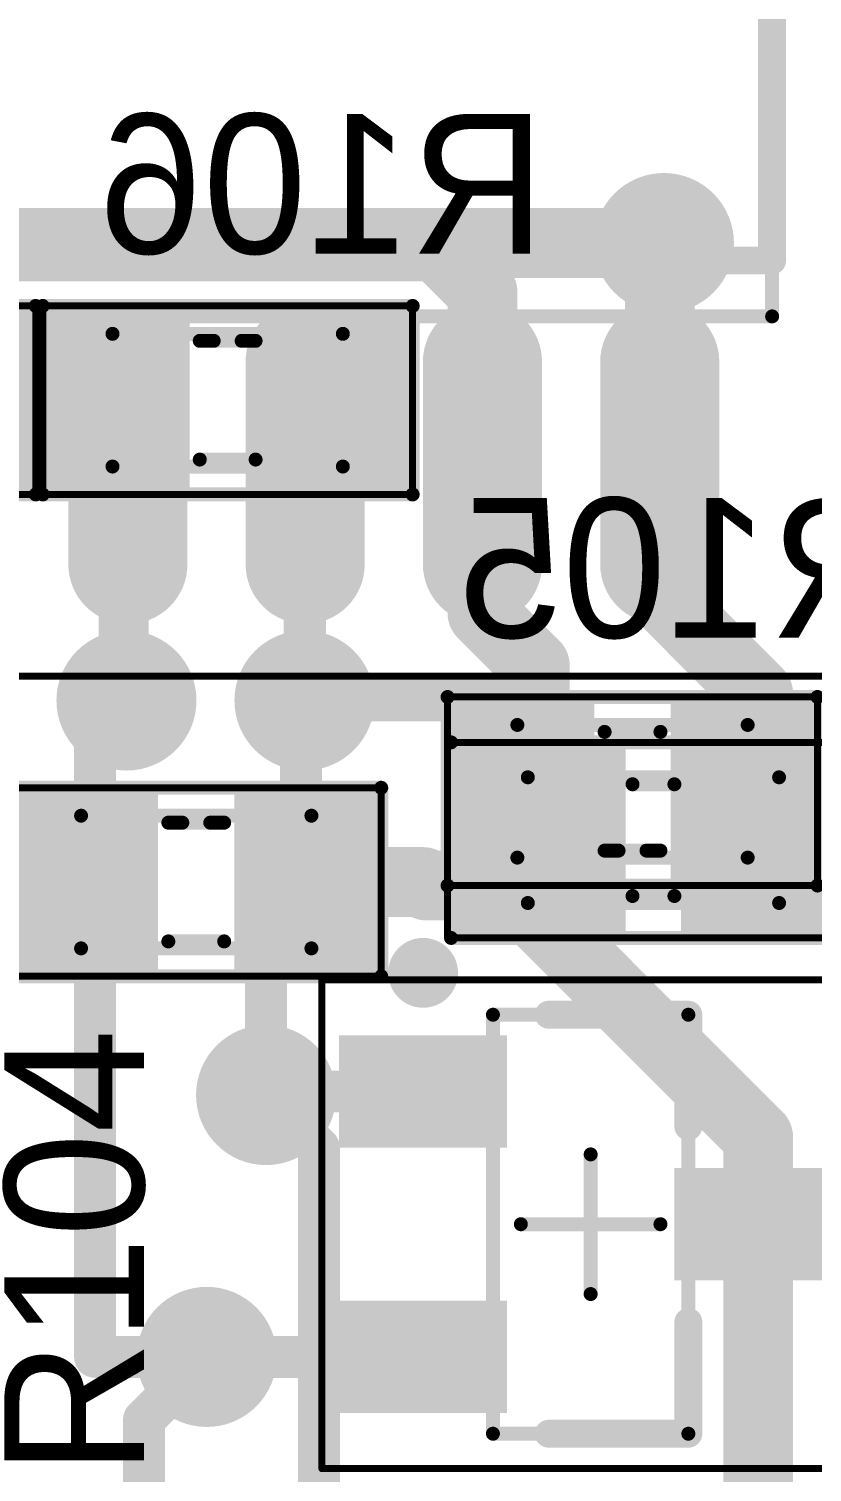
# Model space of a CAD drawing. Header units: millimetres. Extents: x 29 to 180, y 30 to 200.
# Drawn here: x 140.28 to 145.89, y 50.93 to 61.26 of the extents above; entities that cross this region are included whole.
import ezdxf

# ---------------------------------------------------------------- set-up
doc = ezdxf.new("R2010")
doc.units = ezdxf.units.MM
for name, color, linetype in [('BottomLayer', 5, 'Continuous'), ('BottomOverlay', 54, 'Continuous'), ('BottomPaste', 16, 'Continuous'), ('BottomSolder', 6, 'Continuous'), ('Mechanical13', 56, 'Continuous'), ('Mechanical15', 56, 'Continuous'), ('MultiLayer', 9, 'Continuous'), ('TopLayer', 1, 'Continuous'), ('TopOverlay', 2, 'Continuous'), ('TopPaste', 8, 'Continuous'), ('TopSolder', 216, 'Continuous'), ('ViaHoleLayer', 16, 'Continuous')]:
    doc.layers.add(name, color=color, linetype=linetype)

# ---------------------------------------------------------------- blocks, each defined once
blk = doc.blocks.new('SOIC127P1030X265_16M_145')
at = {"layer": 'Mechanical13', "const_width": 0.0999998}
for points in [[(3.80000002, 5.249999659999999), (-3.80000002, 5.249999659999999)], [(3.80000002, -5.249999659999999), (3.80000002, 5.249999659999999)]]:
    blk.add_lwpolyline(points, dxfattribs=at)
at = {"layer": 'Mechanical13', "const_width": 0.0499999}
blk.add_lwpolyline([(3.77500134, 5.249999659999999, 1), (3.8249987, 5.249999659999999, 1)], format="xyb", close=True, dxfattribs=at)
blk.add_lwpolyline([(3.77500134, 5.249999659999999, 1), (3.8249987, 5.249999659999999, 1)], format="xyb", close=True, dxfattribs=at)
at = {"layer": 'Mechanical15', "const_width": 0.0499999}
blk.add_lwpolyline([(6.37499868, -5.7500012), (6.37499868, 5.7500012)], dxfattribs=at)
at = {"layer": 'TopLayer', "const_width": 0.6500012399999999}
for points in [[(4.12500064, 4.444999999999999), (5.575000279999999, 4.444999999999999)], [(4.12500064, 3.175), (5.575000279999999, 3.175)], [(4.12500064, 1.905), (5.575000279999999, 1.905)], [(4.12500064, 0.635), (5.575000279999999, 0.635)]]:
    blk.add_lwpolyline(points, dxfattribs=at)
at = {"layer": 'TopLayer', "const_width": 0.32500062}
for points in [[(3.9625016, 4.444999999999999, 1), (4.28749968, 4.444999999999999, 1)], [(5.41250124, 4.444999999999999, 1), (5.73749932, 4.444999999999999, 1)], [(3.9625016, 3.175, 1), (4.28749968, 3.175, 1)], [(5.41250124, 3.175, 1), (5.73749932, 3.175, 1)], [(3.9625016, 1.905, 1), (4.28749968, 1.905, 1)], [(5.41250124, 1.905, 1), (5.73749932, 1.905, 1)], [(3.9625016, 0.635, 1), (4.28749968, 0.635, 1)], [(5.41250124, 0.635, 1), (5.73749932, 0.635, 1)]]:
    blk.add_lwpolyline(points, format="xyb", close=True, dxfattribs=at)
at = {"layer": 'TopOverlay', "const_width": 0.1999996}
for points in [[(3.39999828, 5.249999659999999), (-3.40000082, 5.249999659999999)], [(3.39999828, -5.249999659999999), (3.39999828, 5.249999659999999)]]:
    blk.add_lwpolyline(points, dxfattribs=at)
at = {"layer": 'TopOverlay', "const_width": 0.0999998}
blk.add_lwpolyline([(3.34999838, 5.249999659999999, 1), (3.44999818, 5.249999659999999, 1)], format="xyb", close=True, dxfattribs=at)
blk.add_lwpolyline([(3.34999838, 5.249999659999999, 1), (3.44999818, 5.249999659999999, 1)], format="xyb", close=True, dxfattribs=at)
at = {"layer": 'TopPaste', "const_width": 0.6500012399999999}
for points in [[(4.12500064, 4.444999999999999), (5.575000279999999, 4.444999999999999)], [(4.12500064, 3.175), (5.575000279999999, 3.175)], [(4.12500064, 1.905), (5.575000279999999, 1.905)], [(4.12500064, 0.635), (5.575000279999999, 0.635)]]:
    blk.add_lwpolyline(points, dxfattribs=at)
at = {"layer": 'TopPaste', "const_width": 0.32500062}
for points in [[(3.9625016, 4.444999999999999, 1), (4.28749968, 4.444999999999999, 1)], [(5.41250124, 4.444999999999999, 1), (5.73749932, 4.444999999999999, 1)], [(3.9625016, 3.175, 1), (4.28749968, 3.175, 1)], [(5.41250124, 3.175, 1), (5.73749932, 3.175, 1)], [(3.9625016, 1.905, 1), (4.28749968, 1.905, 1)], [(5.41250124, 1.905, 1), (5.73749932, 1.905, 1)], [(3.9625016, 0.635, 1), (4.28749968, 0.635, 1)], [(5.41250124, 0.635, 1), (5.73749932, 0.635, 1)]]:
    blk.add_lwpolyline(points, format="xyb", close=True, dxfattribs=at)
at = {"layer": 'TopSolder', "const_width": 0.85320124}
for points in [[(4.12500064, 4.444999999999999), (5.575000279999999, 4.444999999999999)], [(4.12500064, 3.175), (5.575000279999999, 3.175)], [(4.12500064, 1.905), (5.575000279999999, 1.905)], [(4.12500064, 0.635), (5.575000279999999, 0.635)]]:
    blk.add_lwpolyline(points, dxfattribs=at)
at = {"layer": 'TopSolder', "const_width": 0.42660062}
for points in [[(3.9117016, 4.444999999999999, 1), (4.33829968, 4.444999999999999, 1)], [(5.361701239999999, 4.444999999999999, 1), (5.788299319999999, 4.444999999999999, 1)], [(3.9117016, 3.175, 1), (4.33829968, 3.175, 1)], [(5.361701239999999, 3.175, 1), (5.788299319999999, 3.175, 1)], [(3.9117016, 1.905, 1), (4.33829968, 1.905, 1)], [(5.361701239999999, 1.905, 1), (5.788299319999999, 1.905, 1)], [(3.9117016, 0.635, 1), (4.33829968, 0.635, 1)], [(5.361701239999999, 0.635, 1), (5.788299319999999, 0.635, 1)]]:
    blk.add_lwpolyline(points, format="xyb", close=True, dxfattribs=at)
blk = doc.blocks.new('SOT23_3_151')
at = {"layer": 'Mechanical13', "const_width": 0.0999998}
for points in [[(-0.7000011399999999, 1.49999954), (0.6999985999999999, 1.49999954)], [(-0.7000011399999999, -1.49999954), (-0.7000011399999999, 1.49999954)], [(0.6999985999999999, -1.49999954), (0.6999985999999999, 1.49999954)], [(-0.7000011399999999, -1.49999954), (0.6999985999999999, -1.49999954)]]:
    blk.add_lwpolyline(points, dxfattribs=at)
at = {"layer": 'Mechanical13', "const_width": 0.0499999}
for points in [[(-0.72499982, 1.49999954, 1), (-0.67500246, 1.49999954, 1)], [(-0.72499982, 1.49999954, 1), (-0.67500246, 1.49999954, 1)], [(0.67499992, 1.49999954, 1), (0.72499728, 1.49999954, 1)], [(0.67499992, 1.49999954, 1), (0.72499728, 1.49999954, 1)], [(-0.72499982, -1.49999954, 1), (-0.67500246, -1.49999954, 1)], [(-0.72499982, -1.49999954, 1), (-0.67500246, -1.49999954, 1)], [(0.67499992, -1.49999954, 1), (0.72499728, -1.49999954, 1)], [(0.67499992, -1.49999954, 1), (0.72499728, -1.49999954, 1)]]:
    blk.add_lwpolyline(points, format="xyb", close=True, dxfattribs=at)
at = {"layer": 'Mechanical15'}
for points, const_width in [([(-1.92499996, 1.75000158), (1.92499996, 1.75000158)], 0.0499999), ([(-1.92499996, -1.74999904), (-1.92499996, 1.75000158)], 0.0499999), ([(1.92499996, -1.74999904), (1.92499996, 1.75000158)], 0.0499999), ([(0, -0.499999), (0, 0.50000154)], 0.0999998), ([(-0.499999, 0), (0.499999, 0)], 0.0999998), ([(-1.92499996, -1.74999904), (1.92499996, -1.74999904)], 0.0499999)]:
    blk.add_lwpolyline(points, dxfattribs=dict(at, const_width=const_width))
for points, const_width in [([(-1.9374993, 1.75000158, 1), (-1.91250062, 1.75000158, 1)], 0.02499868), ([(-1.9374993, 1.75000158, 1), (-1.91250062, 1.75000158, 1)], 0.02499868), ([(1.91250062, 1.75000158, 1), (1.9374993, 1.75000158, 1)], 0.02499868), ([(1.91250062, 1.75000158, 1), (1.9374993, 1.75000158, 1)], 0.02499868), ([(-0.02499868, 0.50000154, 1), (0.02499868, 0.50000154, 1)], 0.0499999), ([(-0.52499768, 0, 1), (-0.47500032, 0, 1)], 0.0499999), ([(0.47500032, 0, 1), (0.52499768, 0, 1)], 0.0499999), ([(-0.02499868, -0.499999, 1), (0.02499868, -0.499999, 1)], 0.0499999), ([(-1.9374993, -1.74999904, 1), (-1.91250062, -1.74999904, 1)], 0.02499868), ([(-1.9374993, -1.74999904, 1), (-1.91250062, -1.74999904, 1)], 0.02499868), ([(1.91250062, -1.74999904, 1), (1.9374993, -1.74999904, 1)], 0.02499868), ([(1.91250062, -1.74999904, 1), (1.9374993, -1.74999904, 1)], 0.02499868)]:
    blk.add_lwpolyline(points, format="xyb", close=True, dxfattribs=dict(at, const_width=const_width))
at = {"layer": 'TopLayer'}
for points in [[(-0.7000011399999999, 0.6500012399999999), (-0.7000011399999999, 1.25000004), (-1.69999914, 0.6500012399999999), (-1.69999914, 1.25000004)], [(1.69999914, -0.2999994), (1.69999914, 0.2999994), (0.7000011399999999, -0.2999994), (0.7000011399999999, 0.2999994)], [(-0.7000011399999999, -1.2499975), (-0.7000011399999999, -0.6499986999999999), (-1.69999914, -1.2499975), (-1.69999914, -0.6499986999999999)]]:
    blk.add_solid(points, dxfattribs=at)
at = {"layer": 'TopOverlay'}
for points, const_width in [([(-1.07499912, 1.80000148, 1), (-1.32500116, 1.80000148, 1)], 0.2499995), ([(-1.3875004, 1.80000148, 1), (-1.26250192, 1.80000148, 1)], 0.12499848), ([(-1.13749836, 1.80000148, 1), (-1.01249988, 1.80000148, 1)], 0.12499848), ([(-0.3499993, 1.49999954, 1), (-0.2499995, 1.49999954, 1)], 0.0999998), ([(0.6499986999999999, 1.49999954, 1), (0.7499985, 1.49999954, 1)], 0.0999998), ([(0.6499986999999999, 1.49999954, 1), (0.7499985, 1.49999954, 1)], 0.0999998), ([(0.6499986999999999, 0.7000011399999999, 1), (0.7499985, 0.7000011399999999, 1)], 0.0999998), ([(0.6499986999999999, -0.6999985999999999, 1), (0.7499985, -0.6999985999999999, 1)], 0.0999998), ([(-0.3499993, -1.49999954, 1), (-0.2499995, -1.49999954, 1)], 0.0999998), ([(0.6499986999999999, -1.49999954, 1), (0.7499985, -1.49999954, 1)], 0.0999998), ([(0.6499986999999999, -1.49999954, 1), (0.7499985, -1.49999954, 1)], 0.0999998)]:
    blk.add_lwpolyline(points, format="xyb", close=True, dxfattribs=dict(at, const_width=const_width))
at = {"layer": 'TopOverlay', "const_width": 0.1999996}
for points in [[(-0.2999994, 1.49999954), (0.6999985999999999, 1.49999954)], [(0.6999985999999999, 0.7000011399999999), (0.6999985999999999, 1.49999954)], [(0.6999985999999999, -1.49999954), (0.6999985999999999, -0.6999985999999999)], [(-0.2999994, -1.49999954), (0.6999985999999999, -1.49999954)]]:
    blk.add_lwpolyline(points, dxfattribs=at)
at = {"layer": 'TopPaste'}
for points in [[(-0.7000011399999999, 0.6500012399999999), (-0.7000011399999999, 1.25000004), (-1.69999914, 0.6500012399999999), (-1.69999914, 1.25000004)], [(1.69999914, -0.2999994), (1.69999914, 0.2999994), (0.7000011399999999, -0.2999994), (0.7000011399999999, 0.2999994)], [(-0.7000011399999999, -1.2499975), (-0.7000011399999999, -0.6499986999999999), (-1.69999914, -1.2499975), (-1.69999914, -0.6499986999999999)]]:
    blk.add_solid(points, dxfattribs=at)
at = {"layer": 'TopSolder'}
for points in [[(-0.59840114, 0.54840124), (-0.59840114, 1.35160004), (-1.80159914, 0.54840124), (-1.80159914, 1.35160004)], [(1.80159914, -0.4015994), (1.80159914, 0.4015994), (0.59840114, -0.4015994), (0.59840114, 0.4015994)], [(-0.59840114, -1.3515975), (-0.59840114, -0.5483987), (-1.80159914, -1.3515975), (-1.80159914, -0.5483987)]]:
    blk.add_solid(points, dxfattribs=at)
blk = doc.blocks.new('SMD_R_0603_B_158')
at = {"layer": 'BottomLayer'}
for points in [[(-1.17499892, 0.52500022), (-1.17499892, -0.52500022), (-0.37500052, 0.52500022), (-0.37500052, -0.52500022)], [(0.37500052, 0.52500022), (0.37500052, -0.52500022), (1.17499892, 0.52500022), (1.17499892, -0.52500022)]]:
    blk.add_solid(points, dxfattribs=at)
at = {"layer": 'BottomOverlay', "const_width": 0.0999998}
for points in [[(-1.32500116, 0.67499992), (1.32500116, 0.67499992)], [(-1.32500116, -0.67499992), (-1.32500116, 0.67499992)], [(1.32500116, -0.67499992), (1.32500116, 0.67499992)], [(-0.1999996, 0.42500042), (0.1999996, 0.42500042)], [(-0.1999996, -0.42500042), (-0.0999998, -0.42500042)], [(-0.0999998, -0.42500042), (0.0999998, -0.42500042)], [(0.0999998, -0.42500042), (0.1999996, -0.42500042)], [(-1.32500116, -0.67499992), (1.32500116, -0.67499992)]]:
    blk.add_lwpolyline(points, dxfattribs=at)
at = {"layer": 'BottomOverlay', "const_width": 0.0499999}
for points in [[(-1.34999984, 0.67499992, 1), (-1.30000248, 0.67499992, 1)], [(-1.34999984, 0.67499992, 1), (-1.30000248, 0.67499992, 1)], [(1.30000248, 0.67499992, 1), (1.34999984, 0.67499992, 1)], [(1.30000248, 0.67499992, 1), (1.34999984, 0.67499992, 1)], [(-0.22499828, 0.42500042, 1), (-0.17500092, 0.42500042, 1)], [(0.17500092, 0.42500042, 1), (0.22499828, 0.42500042, 1)], [(-0.22499828, -0.42500042, 1), (-0.17500092, -0.42500042, 1)], [(-0.12499848, -0.42500042, 1), (-0.07500111999999999, -0.42500042, 1)], [(-0.12499848, -0.42500042, 1), (-0.07500111999999999, -0.42500042, 1)], [(0.07500111999999999, -0.42500042, 1), (0.12499848, -0.42500042, 1)], [(0.07500111999999999, -0.42500042, 1), (0.12499848, -0.42500042, 1)], [(0.17500092, -0.42500042, 1), (0.22499828, -0.42500042, 1)], [(-1.34999984, -0.67499992, 1), (-1.30000248, -0.67499992, 1)], [(-1.34999984, -0.67499992, 1), (-1.30000248, -0.67499992, 1)], [(1.30000248, -0.67499992, 1), (1.34999984, -0.67499992, 1)], [(1.30000248, -0.67499992, 1), (1.34999984, -0.67499992, 1)]]:
    blk.add_lwpolyline(points, format="xyb", close=True, dxfattribs=at)
at = {"layer": 'BottomPaste'}
for points in [[(-1.17499892, 0.52500022), (-1.17499892, -0.52500022), (-0.37500052, 0.52500022), (-0.37500052, -0.52500022)], [(0.37500052, 0.52500022), (0.37500052, -0.52500022), (1.17499892, 0.52500022), (1.17499892, -0.52500022)]]:
    blk.add_solid(points, dxfattribs=at)
at = {"layer": 'BottomSolder'}
for points in [[(-1.27659892, 0.6266002199999999), (-1.27659892, -0.6266002199999999), (-0.27340052, 0.6266002199999999), (-0.27340052, -0.6266002199999999)], [(0.27340052, 0.6266002199999999), (0.27340052, -0.6266002199999999), (1.27659892, 0.6266002199999999), (1.27659892, -0.6266002199999999)]]:
    blk.add_solid(points, dxfattribs=at)
at = {"layer": 'Mechanical13', "const_width": 0.0999998}
for points in [[(-0.8249996199999999, -0.47500032), (-0.8249996199999999, 0.47500032)], [(-0.8249996199999999, 0.47500032), (0.8249996199999999, 0.47500032)], [(0.8249996199999999, -0.47500032), (0.8249996199999999, 0.47500032)], [(-0.8249996199999999, -0.47500032), (0.8249996199999999, -0.47500032)]]:
    blk.add_lwpolyline(points, dxfattribs=at)
at = {"layer": 'Mechanical13', "const_width": 0.0499999}
for points in [[(-0.8499983, 0.47500032, 1), (-0.80000094, 0.47500032, 1)], [(-0.8499983, 0.47500032, 1), (-0.80000094, 0.47500032, 1)], [(0.80000094, 0.47500032, 1), (0.8499983, 0.47500032, 1)], [(0.80000094, 0.47500032, 1), (0.8499983, 0.47500032, 1)], [(-0.8499983, -0.47500032, 1), (-0.80000094, -0.47500032, 1)], [(-0.8499983, -0.47500032, 1), (-0.80000094, -0.47500032, 1)], [(0.80000094, -0.47500032, 1), (0.8499983, -0.47500032, 1)], [(0.80000094, -0.47500032, 1), (0.8499983, -0.47500032, 1)]]:
    blk.add_lwpolyline(points, format="xyb", close=True, dxfattribs=at)
at = {"layer": 'Mechanical15', "const_width": 0.0499999}
for points in [[(-1.32500116, -0.67499992), (-1.32500116, 0.67499992)], [(-1.32500116, 0.67499992), (1.32500116, 0.67499992)], [(1.32500116, -0.67499992), (1.32500116, 0.67499992)], [(-1.32500116, -0.67499992), (1.32500116, -0.67499992)]]:
    blk.add_lwpolyline(points, dxfattribs=at)
at = {"layer": 'Mechanical15', "const_width": 0.02499868}
for points in [[(-1.3375005, 0.67499992, 1), (-1.31250182, 0.67499992, 1)], [(-1.3375005, 0.67499992, 1), (-1.31250182, 0.67499992, 1)], [(1.31250182, 0.67499992, 1), (1.3375005, 0.67499992, 1)], [(1.31250182, 0.67499992, 1), (1.3375005, 0.67499992, 1)], [(-1.3375005, -0.67499992, 1), (-1.31250182, -0.67499992, 1)], [(-1.3375005, -0.67499992, 1), (-1.31250182, -0.67499992, 1)], [(1.31250182, -0.67499992, 1), (1.3375005, -0.67499992, 1)], [(1.31250182, -0.67499992, 1), (1.3375005, -0.67499992, 1)]]:
    blk.add_lwpolyline(points, format="xyb", close=True, dxfattribs=at)
blk = doc.blocks.new('SMD_R_0603_168')
at = {"layer": 'Mechanical13', "const_width": 0.0999998}
for points in [[(-0.8249996199999999, -0.47500032), (-0.8249996199999999, 0.47500032)], [(-0.8249996199999999, 0.47500032), (0.8249996199999999, 0.47500032)], [(0.8249996199999999, -0.47500032), (0.8249996199999999, 0.47500032)], [(-0.8249996199999999, -0.47500032), (0.8249996199999999, -0.47500032)]]:
    blk.add_lwpolyline(points, dxfattribs=at)
at = {"layer": 'Mechanical13', "const_width": 0.0499999}
for points in [[(-0.8499983, 0.47500032, 1), (-0.80000094, 0.47500032, 1)], [(-0.8499983, 0.47500032, 1), (-0.80000094, 0.47500032, 1)], [(0.80000094, 0.47500032, 1), (0.8499983, 0.47500032, 1)], [(0.80000094, 0.47500032, 1), (0.8499983, 0.47500032, 1)], [(-0.8499983, -0.47500032, 1), (-0.80000094, -0.47500032, 1)], [(-0.8499983, -0.47500032, 1), (-0.80000094, -0.47500032, 1)], [(0.80000094, -0.47500032, 1), (0.8499983, -0.47500032, 1)], [(0.80000094, -0.47500032, 1), (0.8499983, -0.47500032, 1)]]:
    blk.add_lwpolyline(points, format="xyb", close=True, dxfattribs=at)
at = {"layer": 'Mechanical15', "const_width": 0.0499999}
for points in [[(-1.32500116, -0.67499992), (-1.32500116, 0.67499992)], [(-1.32500116, 0.67499992), (1.32500116, 0.67499992)], [(1.32500116, -0.67499992), (1.32500116, 0.67499992)], [(-1.32500116, -0.67499992), (1.32500116, -0.67499992)]]:
    blk.add_lwpolyline(points, dxfattribs=at)
at = {"layer": 'Mechanical15', "const_width": 0.02499868}
for points in [[(-1.3375005, 0.67499992, 1), (-1.31250182, 0.67499992, 1)], [(-1.3375005, 0.67499992, 1), (-1.31250182, 0.67499992, 1)], [(1.31250182, 0.67499992, 1), (1.3375005, 0.67499992, 1)], [(1.31250182, 0.67499992, 1), (1.3375005, 0.67499992, 1)], [(-1.3375005, -0.67499992, 1), (-1.31250182, -0.67499992, 1)], [(-1.3375005, -0.67499992, 1), (-1.31250182, -0.67499992, 1)], [(1.31250182, -0.67499992, 1), (1.3375005, -0.67499992, 1)], [(1.31250182, -0.67499992, 1), (1.3375005, -0.67499992, 1)]]:
    blk.add_lwpolyline(points, format="xyb", close=True, dxfattribs=at)
at = {"layer": 'TopLayer'}
for points in [[(-0.37500052, -0.52500022), (-0.37500052, 0.52500022), (-1.17499892, -0.52500022), (-1.17499892, 0.52500022)], [(1.17499892, -0.52500022), (1.17499892, 0.52500022), (0.37500052, -0.52500022), (0.37500052, 0.52500022)]]:
    blk.add_solid(points, dxfattribs=at)
at = {"layer": 'TopOverlay', "const_width": 0.0999998}
for points in [[(-1.32500116, 0.67499992), (1.32500116, 0.67499992)], [(-1.32500116, -0.67499992), (-1.32500116, 0.67499992)], [(1.32500116, -0.67499992), (1.32500116, 0.67499992)], [(-0.1999996, 0.42500042), (-0.0999998, 0.42500042)], [(-0.0999998, 0.42500042), (0.0999998, 0.42500042)], [(0.0999998, 0.42500042), (0.1999996, 0.42500042)], [(-0.1999996, -0.42500042), (0.1999996, -0.42500042)], [(-1.32500116, -0.67499992), (1.32500116, -0.67499992)]]:
    blk.add_lwpolyline(points, dxfattribs=at)
at = {"layer": 'TopOverlay', "const_width": 0.0499999}
for points in [[(-1.34999984, 0.67499992, 1), (-1.30000248, 0.67499992, 1)], [(-1.34999984, 0.67499992, 1), (-1.30000248, 0.67499992, 1)], [(1.30000248, 0.67499992, 1), (1.34999984, 0.67499992, 1)], [(1.30000248, 0.67499992, 1), (1.34999984, 0.67499992, 1)], [(-0.22499828, 0.42500042, 1), (-0.17500092, 0.42500042, 1)], [(-0.12499848, 0.42500042, 1), (-0.07500111999999999, 0.42500042, 1)], [(-0.12499848, 0.42500042, 1), (-0.07500111999999999, 0.42500042, 1)], [(0.07500111999999999, 0.42500042, 1), (0.12499848, 0.42500042, 1)], [(0.07500111999999999, 0.42500042, 1), (0.12499848, 0.42500042, 1)], [(0.17500092, 0.42500042, 1), (0.22499828, 0.42500042, 1)], [(-0.22499828, -0.42500042, 1), (-0.17500092, -0.42500042, 1)], [(0.17500092, -0.42500042, 1), (0.22499828, -0.42500042, 1)], [(-1.34999984, -0.67499992, 1), (-1.30000248, -0.67499992, 1)], [(-1.34999984, -0.67499992, 1), (-1.30000248, -0.67499992, 1)], [(1.30000248, -0.67499992, 1), (1.34999984, -0.67499992, 1)], [(1.30000248, -0.67499992, 1), (1.34999984, -0.67499992, 1)]]:
    blk.add_lwpolyline(points, format="xyb", close=True, dxfattribs=at)
at = {"layer": 'TopPaste'}
for points in [[(-0.37500052, -0.52500022), (-0.37500052, 0.52500022), (-1.17499892, -0.52500022), (-1.17499892, 0.52500022)], [(1.17499892, -0.52500022), (1.17499892, 0.52500022), (0.37500052, -0.52500022), (0.37500052, 0.52500022)]]:
    blk.add_solid(points, dxfattribs=at)
at = {"layer": 'TopSolder'}
for points in [[(-0.27340052, -0.6266002199999999), (-0.27340052, 0.6266002199999999), (-1.27659892, -0.6266002199999999), (-1.27659892, 0.6266002199999999)], [(1.27659892, -0.6266002199999999), (1.27659892, 0.6266002199999999), (0.27340052, -0.6266002199999999), (0.27340052, 0.6266002199999999)]]:
    blk.add_solid(points, dxfattribs=at)
blk = doc.blocks.new('SMD_C_0603_306')
at = {"layer": 'Mechanical13', "const_width": 0.0999998}
for points in [[(-0.90000074, -0.45000164), (-0.90000074, 0.4499991)], [(-0.90000074, 0.4499991), (0.8999982, 0.4499991)], [(0.8999982, -0.45000164), (0.8999982, 0.4499991)], [(-0.90000074, -0.45000164), (0.8999982, -0.45000164)]]:
    blk.add_lwpolyline(points, dxfattribs=at)
at = {"layer": 'Mechanical13', "const_width": 0.0499999}
for points in [[(-0.9249994199999999, 0.4499991, 1), (-0.8750020599999999, 0.4499991, 1)], [(-0.9249994199999999, 0.4499991, 1), (-0.8750020599999999, 0.4499991, 1)], [(0.8749995199999999, 0.4499991, 1), (0.9249968799999999, 0.4499991, 1)], [(0.8749995199999999, 0.4499991, 1), (0.9249968799999999, 0.4499991, 1)], [(-0.9249994199999999, -0.45000164, 1), (-0.8750020599999999, -0.45000164, 1)], [(-0.9249994199999999, -0.45000164, 1), (-0.8750020599999999, -0.45000164, 1)], [(0.8749995199999999, -0.45000164, 1), (0.9249968799999999, -0.45000164, 1)], [(0.8749995199999999, -0.45000164, 1), (0.9249968799999999, -0.45000164, 1)]]:
    blk.add_lwpolyline(points, format="xyb", close=True, dxfattribs=at)
at = {"layer": 'Mechanical15', "const_width": 0.0499999}
for points in [[(-1.47500086, -0.7000011399999999), (-1.47500086, 0.7000011399999999)], [(-1.47500086, 0.7000011399999999), (1.44999964, 0.7000011399999999)], [(1.44999964, -0.7000011399999999), (1.44999964, 0.7000011399999999)], [(-1.47500086, -0.7000011399999999), (1.44999964, -0.7000011399999999)]]:
    blk.add_lwpolyline(points, dxfattribs=at)
at = {"layer": 'Mechanical15', "const_width": 0.02499868}
for points in [[(-1.4875002, 0.7000011399999999, 1), (-1.46250152, 0.7000011399999999, 1)], [(-1.4875002, 0.7000011399999999, 1), (-1.46250152, 0.7000011399999999, 1)], [(1.4375003, 0.7000011399999999, 1), (1.46249898, 0.7000011399999999, 1)], [(1.4375003, 0.7000011399999999, 1), (1.46249898, 0.7000011399999999, 1)], [(-1.4875002, -0.7000011399999999, 1), (-1.46250152, -0.7000011399999999, 1)], [(-1.4875002, -0.7000011399999999, 1), (-1.46250152, -0.7000011399999999, 1)], [(1.4375003, -0.7000011399999999, 1), (1.46249898, -0.7000011399999999, 1)], [(1.4375003, -0.7000011399999999, 1), (1.46249898, -0.7000011399999999, 1)]]:
    blk.add_lwpolyline(points, format="xyb", close=True, dxfattribs=at)
at = {"layer": 'TopLayer'}
for points in [[(-0.30000194, -0.5499989), (-0.30000194, 0.5499989), (-1.29999994, -0.5499989), (-1.29999994, 0.5499989)], [(1.2999974, -0.5499989), (1.2999974, 0.5499989), (0.2999994, -0.5499989), (0.2999994, 0.5499989)]]:
    blk.add_solid(points, dxfattribs=at)
at = {"layer": 'TopOverlay', "const_width": 0.0999998}
for points in [[(-1.44999964, -0.7000011399999999), (-1.44999964, 0.7000011399999999)], [(-1.44999964, 0.7000011399999999), (1.44999964, 0.7000011399999999)], [(1.44999964, -0.7000011399999999), (1.44999964, 0.7000011399999999)], [(-0.1499997, 0.3999992), (0.1499997, 0.3999992)], [(-0.1499997, -0.40000174), (0.1499997, -0.40000174)], [(-1.44999964, -0.7000011399999999), (1.44999964, -0.7000011399999999)]]:
    blk.add_lwpolyline(points, dxfattribs=at)
at = {"layer": 'TopOverlay', "const_width": 0.0499999}
for points in [[(-1.47499832, 0.7000011399999999, 1), (-1.42500096, 0.7000011399999999, 1)], [(-1.47499832, 0.7000011399999999, 1), (-1.42500096, 0.7000011399999999, 1)], [(1.42500096, 0.7000011399999999, 1), (1.47499832, 0.7000011399999999, 1)], [(1.42500096, 0.7000011399999999, 1), (1.47499832, 0.7000011399999999, 1)], [(-0.17499838, 0.3999992, 1), (-0.12500102, 0.3999992, 1)], [(0.12500102, 0.3999992, 1), (0.17499838, 0.3999992, 1)], [(-0.17499838, -0.40000174, 1), (-0.12500102, -0.40000174, 1)], [(0.12500102, -0.40000174, 1), (0.17499838, -0.40000174, 1)], [(-1.47499832, -0.7000011399999999, 1), (-1.42500096, -0.7000011399999999, 1)], [(-1.47499832, -0.7000011399999999, 1), (-1.42500096, -0.7000011399999999, 1)], [(1.42500096, -0.7000011399999999, 1), (1.47499832, -0.7000011399999999, 1)], [(1.42500096, -0.7000011399999999, 1), (1.47499832, -0.7000011399999999, 1)]]:
    blk.add_lwpolyline(points, format="xyb", close=True, dxfattribs=at)
at = {"layer": 'TopPaste'}
for points in [[(-0.30000194, -0.5499989), (-0.30000194, 0.5499989), (-1.29999994, -0.5499989), (-1.29999994, 0.5499989)], [(1.2999974, -0.5499989), (1.2999974, 0.5499989), (0.2999994, -0.5499989), (0.2999994, 0.5499989)]]:
    blk.add_solid(points, dxfattribs=at)
at = {"layer": 'TopSolder'}
for points in [[(-0.19840194, -0.6515989), (-0.19840194, 0.6515989), (-1.40159994, -0.6515989), (-1.40159994, 0.6515989)], [(1.4015974, -0.6515989), (1.4015974, 0.6515989), (0.1983994, -0.6515989), (0.1983994, 0.6515989)]]:
    blk.add_solid(points, dxfattribs=at)
blk = doc.blocks.new('SMD_R_0603_B_492')
at = {"layer": 'BottomLayer'}
for points in [[(-1.17499892, 0.52500022), (-1.17499892, -0.52500022), (-0.37500052, 0.52500022), (-0.37500052, -0.52500022)], [(0.37500052, 0.52500022), (0.37500052, -0.52500022), (1.17499892, 0.52500022), (1.17499892, -0.52500022)]]:
    blk.add_solid(points, dxfattribs=at)
at = {"layer": 'BottomOverlay', "const_width": 0.0999998}
for points in [[(1.32500116, 0.67499992), (-1.32500116, 0.67499992)], [(-1.32500116, 0.67499992), (-1.32500116, -0.67499992)], [(1.32500116, 0.67499992), (1.32500116, -0.67499992)], [(0.1999996, 0.42500042), (-0.1999996, 0.42500042)], [(-0.0999998, -0.42500042), (-0.1999996, -0.42500042)], [(0.0999998, -0.42500042), (-0.0999998, -0.42500042)], [(0.1999996, -0.42500042), (0.0999998, -0.42500042)], [(1.32500116, -0.67499992), (-1.32500116, -0.67499992)]]:
    blk.add_lwpolyline(points, dxfattribs=at)
at = {"layer": 'BottomOverlay', "const_width": 0.0499999}
for points in [[(-1.34999984, 0.67499992, 1), (-1.30000248, 0.67499992, 1)], [(-1.34999984, 0.67499992, 1), (-1.30000248, 0.67499992, 1)], [(1.30000248, 0.67499992, 1), (1.34999984, 0.67499992, 1)], [(1.30000248, 0.67499992, 1), (1.34999984, 0.67499992, 1)], [(-0.22499828, 0.42500042, 1), (-0.17500092, 0.42500042, 1)], [(0.17500092, 0.42500042, 1), (0.22499828, 0.42500042, 1)], [(-0.22499828, -0.42500042, 1), (-0.17500092, -0.42500042, 1)], [(-0.12499848, -0.42500042, 1), (-0.07500111999999999, -0.42500042, 1)], [(-0.12499848, -0.42500042, 1), (-0.07500111999999999, -0.42500042, 1)], [(0.07500111999999999, -0.42500042, 1), (0.12499848, -0.42500042, 1)], [(0.07500111999999999, -0.42500042, 1), (0.12499848, -0.42500042, 1)], [(0.17500092, -0.42500042, 1), (0.22499828, -0.42500042, 1)], [(-1.34999984, -0.67499992, 1), (-1.30000248, -0.67499992, 1)], [(-1.34999984, -0.67499992, 1), (-1.30000248, -0.67499992, 1)], [(1.30000248, -0.67499992, 1), (1.34999984, -0.67499992, 1)], [(1.30000248, -0.67499992, 1), (1.34999984, -0.67499992, 1)]]:
    blk.add_lwpolyline(points, format="xyb", close=True, dxfattribs=at)
at = {"layer": 'BottomPaste'}
for points in [[(-1.17499892, 0.52500022), (-1.17499892, -0.52500022), (-0.37500052, 0.52500022), (-0.37500052, -0.52500022)], [(0.37500052, 0.52500022), (0.37500052, -0.52500022), (1.17499892, 0.52500022), (1.17499892, -0.52500022)]]:
    blk.add_solid(points, dxfattribs=at)
at = {"layer": 'BottomSolder'}
for points in [[(-1.27659892, 0.6266002199999999), (-1.27659892, -0.6266002199999999), (-0.27340052, 0.6266002199999999), (-0.27340052, -0.6266002199999999)], [(0.27340052, 0.6266002199999999), (0.27340052, -0.6266002199999999), (1.27659892, 0.6266002199999999), (1.27659892, -0.6266002199999999)]]:
    blk.add_solid(points, dxfattribs=at)
at = {"layer": 'Mechanical13', "const_width": 0.0999998}
for points in [[(-0.8249996199999999, 0.47500032), (-0.8249996199999999, -0.47500032)], [(0.8249996199999999, 0.47500032), (-0.8249996199999999, 0.47500032)], [(0.8249996199999999, 0.47500032), (0.8249996199999999, -0.47500032)], [(0.8249996199999999, -0.47500032), (-0.8249996199999999, -0.47500032)]]:
    blk.add_lwpolyline(points, dxfattribs=at)
at = {"layer": 'Mechanical13', "const_width": 0.0499999}
for points in [[(-0.8499983, 0.47500032, 1), (-0.80000094, 0.47500032, 1)], [(-0.8499983, 0.47500032, 1), (-0.80000094, 0.47500032, 1)], [(0.80000094, 0.47500032, 1), (0.8499983, 0.47500032, 1)], [(0.80000094, 0.47500032, 1), (0.8499983, 0.47500032, 1)], [(-0.8499983, -0.47500032, 1), (-0.80000094, -0.47500032, 1)], [(-0.8499983, -0.47500032, 1), (-0.80000094, -0.47500032, 1)], [(0.80000094, -0.47500032, 1), (0.8499983, -0.47500032, 1)], [(0.80000094, -0.47500032, 1), (0.8499983, -0.47500032, 1)]]:
    blk.add_lwpolyline(points, format="xyb", close=True, dxfattribs=at)
at = {"layer": 'Mechanical15', "const_width": 0.0499999}
for points in [[(-1.32500116, 0.67499992), (-1.32500116, -0.67499992)], [(1.32500116, 0.67499992), (-1.32500116, 0.67499992)], [(1.32500116, 0.67499992), (1.32500116, -0.67499992)], [(1.32500116, -0.67499992), (-1.32500116, -0.67499992)]]:
    blk.add_lwpolyline(points, dxfattribs=at)
at = {"layer": 'Mechanical15', "const_width": 0.02499868}
for points in [[(-1.3375005, 0.67499992, 1), (-1.31250182, 0.67499992, 1)], [(-1.3375005, 0.67499992, 1), (-1.31250182, 0.67499992, 1)], [(1.31250182, 0.67499992, 1), (1.3375005, 0.67499992, 1)], [(1.31250182, 0.67499992, 1), (1.3375005, 0.67499992, 1)], [(-1.3375005, -0.67499992, 1), (-1.31250182, -0.67499992, 1)], [(-1.3375005, -0.67499992, 1), (-1.31250182, -0.67499992, 1)], [(1.31250182, -0.67499992, 1), (1.3375005, -0.67499992, 1)], [(1.31250182, -0.67499992, 1), (1.3375005, -0.67499992, 1)]]:
    blk.add_lwpolyline(points, format="xyb", close=True, dxfattribs=at)
blk = doc.blocks.new('SMD_R_0603_B_493')
at = {"layer": 'BottomLayer'}
for points in [[(-1.17499892, 0.52500022), (-1.17499892, -0.52500022), (-0.37500052, 0.52500022), (-0.37500052, -0.52500022)], [(0.37500052, 0.52500022), (0.37500052, -0.52500022), (1.17499892, 0.52500022), (1.17499892, -0.52500022)]]:
    blk.add_solid(points, dxfattribs=at)
at = {"layer": 'BottomOverlay', "const_width": 0.0999998}
for points in [[(-1.32500116, 0.67499992), (1.32500116, 0.67499992)], [(-1.32500116, -0.67499992), (-1.32500116, 0.67499992)], [(1.32500116, -0.67499992), (1.32500116, 0.67499992)], [(-0.1999996, 0.42500042), (0.1999996, 0.42500042)], [(-0.1999996, -0.42500042), (-0.0999998, -0.42500042)], [(-0.0999998, -0.42500042), (0.0999998, -0.42500042)], [(0.0999998, -0.42500042), (0.1999996, -0.42500042)], [(-1.32500116, -0.67499992), (1.32500116, -0.67499992)]]:
    blk.add_lwpolyline(points, dxfattribs=at)
at = {"layer": 'BottomOverlay', "const_width": 0.0499999}
for points in [[(-1.34999984, 0.67499992, 1), (-1.30000248, 0.67499992, 1)], [(-1.34999984, 0.67499992, 1), (-1.30000248, 0.67499992, 1)], [(1.30000248, 0.67499992, 1), (1.34999984, 0.67499992, 1)], [(1.30000248, 0.67499992, 1), (1.34999984, 0.67499992, 1)], [(-0.22499828, 0.42500042, 1), (-0.17500092, 0.42500042, 1)], [(0.17500092, 0.42500042, 1), (0.22499828, 0.42500042, 1)], [(-0.22499828, -0.42500042, 1), (-0.17500092, -0.42500042, 1)], [(-0.12499848, -0.42500042, 1), (-0.07500111999999999, -0.42500042, 1)], [(-0.12499848, -0.42500042, 1), (-0.07500111999999999, -0.42500042, 1)], [(0.07500111999999999, -0.42500042, 1), (0.12499848, -0.42500042, 1)], [(0.07500111999999999, -0.42500042, 1), (0.12499848, -0.42500042, 1)], [(0.17500092, -0.42500042, 1), (0.22499828, -0.42500042, 1)], [(-1.34999984, -0.67499992, 1), (-1.30000248, -0.67499992, 1)], [(-1.34999984, -0.67499992, 1), (-1.30000248, -0.67499992, 1)], [(1.30000248, -0.67499992, 1), (1.34999984, -0.67499992, 1)], [(1.30000248, -0.67499992, 1), (1.34999984, -0.67499992, 1)]]:
    blk.add_lwpolyline(points, format="xyb", close=True, dxfattribs=at)
at = {"layer": 'BottomPaste'}
for points in [[(-1.17499892, 0.52500022), (-1.17499892, -0.52500022), (-0.37500052, 0.52500022), (-0.37500052, -0.52500022)], [(0.37500052, 0.52500022), (0.37500052, -0.52500022), (1.17499892, 0.52500022), (1.17499892, -0.52500022)]]:
    blk.add_solid(points, dxfattribs=at)
at = {"layer": 'BottomSolder'}
for points in [[(-1.27659892, 0.6266002199999999), (-1.27659892, -0.6266002199999999), (-0.27340052, 0.6266002199999999), (-0.27340052, -0.6266002199999999)], [(0.27340052, 0.6266002199999999), (0.27340052, -0.6266002199999999), (1.27659892, 0.6266002199999999), (1.27659892, -0.6266002199999999)]]:
    blk.add_solid(points, dxfattribs=at)
at = {"layer": 'Mechanical13', "const_width": 0.0999998}
for points in [[(-0.8249996199999999, -0.47500032), (-0.8249996199999999, 0.47500032)], [(-0.8249996199999999, 0.47500032), (0.8249996199999999, 0.47500032)], [(0.8249996199999999, -0.47500032), (0.8249996199999999, 0.47500032)], [(-0.8249996199999999, -0.47500032), (0.8249996199999999, -0.47500032)]]:
    blk.add_lwpolyline(points, dxfattribs=at)
at = {"layer": 'Mechanical13', "const_width": 0.0499999}
for points in [[(-0.8499983, 0.47500032, 1), (-0.80000094, 0.47500032, 1)], [(-0.8499983, 0.47500032, 1), (-0.80000094, 0.47500032, 1)], [(0.80000094, 0.47500032, 1), (0.8499983, 0.47500032, 1)], [(0.80000094, 0.47500032, 1), (0.8499983, 0.47500032, 1)], [(-0.8499983, -0.47500032, 1), (-0.80000094, -0.47500032, 1)], [(-0.8499983, -0.47500032, 1), (-0.80000094, -0.47500032, 1)], [(0.80000094, -0.47500032, 1), (0.8499983, -0.47500032, 1)], [(0.80000094, -0.47500032, 1), (0.8499983, -0.47500032, 1)]]:
    blk.add_lwpolyline(points, format="xyb", close=True, dxfattribs=at)
at = {"layer": 'Mechanical15', "const_width": 0.0499999}
for points in [[(-1.32500116, -0.67499992), (-1.32500116, 0.67499992)], [(-1.32500116, 0.67499992), (1.32500116, 0.67499992)], [(1.32500116, -0.67499992), (1.32500116, 0.67499992)], [(-1.32500116, -0.67499992), (1.32500116, -0.67499992)]]:
    blk.add_lwpolyline(points, dxfattribs=at)
at = {"layer": 'Mechanical15', "const_width": 0.02499868}
for points in [[(-1.3375005, 0.67499992, 1), (-1.31250182, 0.67499992, 1)], [(-1.3375005, 0.67499992, 1), (-1.31250182, 0.67499992, 1)], [(1.31250182, 0.67499992, 1), (1.3375005, 0.67499992, 1)], [(1.31250182, 0.67499992, 1), (1.3375005, 0.67499992, 1)], [(-1.3375005, -0.67499992, 1), (-1.31250182, -0.67499992, 1)], [(-1.3375005, -0.67499992, 1), (-1.31250182, -0.67499992, 1)], [(1.31250182, -0.67499992, 1), (1.3375005, -0.67499992, 1)], [(1.31250182, -0.67499992, 1), (1.3375005, -0.67499992, 1)]]:
    blk.add_lwpolyline(points, format="xyb", close=True, dxfattribs=at)

msp = doc.modelspace()

# ---------------------------------------------------------------- linework, layer by layer
at = {"layer": 'BottomLayer'}
for points, const_width in [([(144.62500158, 59.72500374, 1), (145.02500078, 59.72500374, 1)], 0.3999992), ([(144.7000027, 59.72500374, 1), (144.94999966, 59.72500374, 1)], 0.2499995), ([(140.85000278, 58.60000471999999, 1), (140.99999994, 58.60000471999999, 1)], 0.1499997), ([(142.40000222, 58.60000471999999, 1), (142.54999938, 58.60000471999999, 1)], 0.1499997), ([(142.40000222, 57.67500276, 1), (142.54999938, 57.67500276, 1)], 0.1499997), ([(142.40000222, 57.67500276, 1), (142.54999938, 57.67500276, 1)], 0.1499997), ([(142.17500394, 57.45000448, 1), (142.3250011, 57.45000448, 1)], 0.1499997), ([(142.17500394, 57.45000448, 1), (142.3250011, 57.45000448, 1)], 0.1499997), ([(140.77500166, 56.4500014, 1), (141.17500086, 56.4500014, 1)], 0.3999992), ([(142.05000292, 56.4500014, 1), (142.45000212, 56.4500014, 1)], 0.3999992), ([(140.85000278, 56.50000129999999, 1), (140.99999994, 56.50000129999999, 1)], 0.1499997), ([(140.85000278, 56.50000129999999, 1), (140.99999994, 56.50000129999999, 1)], 0.1499997), ([(140.90000268, 56.4500014, 1), (141.04999984, 56.4500014, 1)], 0.1499997), ([(142.15000272, 56.42500018, 1), (142.29999988, 56.42500018, 1)], 0.1499997), ([(142.15000272, 56.42500018, 1), (142.29999988, 56.42500018, 1)], 0.1499997), ([(142.17500394, 56.4500014, 1), (142.3250011, 56.4500014, 1)], 0.1499997), ([(142.17500394, 56.4500014, 1), (142.3250011, 56.4500014, 1)], 0.1499997), ([(142.17500394, 56.4500014, 1), (142.3250011, 56.4500014, 1)], 0.1499997), ([(143.60000236, 56.4500014, 1), (143.74999952, 56.4500014, 1)], 0.1499997), ([(143.60000236, 56.4500014, 1), (143.74999952, 56.4500014, 1)], 0.1499997), ([(143.75000206, 56.3000017, 1), (143.89999922, 56.3000017, 1)], 0.1499997), ([(143.75000206, 56.3000017, 1), (143.89999922, 56.3000017, 1)], 0.1499997), ([(145.2500016, 55.80000524, 1), (145.49999856, 55.80000524, 1)], 0.2499995), ([(143.75000206, 55.80000524, 1), (143.89999922, 55.80000524, 1)], 0.1499997), ([(142.15000272, 55.15000146, 1), (142.29999988, 55.15000146, 1)], 0.1499997), ([(142.15000272, 55.15000146, 1), (142.29999988, 55.15000146, 1)], 0.1499997), ([(141.90000322, 54.90000196, 1), (142.05000038, 54.90000196, 1)], 0.1499997), ([(141.90000322, 54.90000196, 1), (142.05000038, 54.90000196, 1)], 0.1499997), ([(141.7750022, 53.62500324, 1), (142.1750014, 53.62500324, 1)], 0.3999992), ([(141.90000322, 53.62500324, 1), (142.05000038, 53.62500324, 1)], 0.1499997), ([(141.90000322, 53.62500324, 1), (142.05000038, 53.62500324, 1)], 0.1499997), ([(142.27900424, 53.24600221999999, 1), (142.4290014, 53.24600221999999, 1)], 0.1499997), ([(142.27900424, 53.24600221999999, 1), (142.4290014, 53.24600221999999, 1)], 0.1499997), ([(141.35000178, 51.75000064, 1), (141.75000098, 51.75000064, 1)], 0.3999992), ([(141.4750028, 51.75000064, 1), (141.62499996, 51.75000064, 1)], 0.1499997), ([(141.02500116, 51.299999, 1), (141.17499832, 51.299999, 1)], 0.1499997), ([(141.02500116, 51.299999, 1), (141.17499832, 51.299999, 1)], 0.1499997)]:
    msp.add_lwpolyline(points, format="xyb", close=True, dxfattribs=dict(at, const_width=const_width))
for points, const_width in [([(135.8750013, 59.72500374), (144.82500118, 59.72500374)], 0.499999), ([(140.92500136, 56.50000129999999), (140.92500136, 58.60000471999999)], 0.2999994), ([(142.4750008, 57.67500276), (142.4750008, 58.60000471999999)], 0.2999994), ([(142.25000252, 57.45000448), (142.4750008, 57.67500276)], 0.2999994), ([(142.25000252, 56.4500014), (142.25000252, 57.45000448)], 0.2999994), ([(140.92500136, 56.50000129999999), (140.97500126, 56.4500014)], 0.2999994), ([(142.2250013, 56.42500018), (142.25000252, 56.4500014)], 0.2999994), ([(142.2250013, 55.15000146), (142.2250013, 56.42500018)], 0.2999994), ([(142.25000252, 56.4500014), (143.67500094, 56.4500014)], 0.2999994), ([(143.67500094, 56.4500014), (143.82500064, 56.3000017)], 0.2999994), ([(143.82500064, 55.80000524), (143.82500064, 56.3000017)], 0.2999994), ([(145.37500008, 55.80000524), (146.52500032, 55.80000524)], 0.499999), ([(141.9750018, 54.90000196), (142.2250013, 55.15000146)], 0.2999994), ([(141.9750018, 53.62500324), (141.9750018, 54.90000196)], 0.2999994), ([(141.9750018, 53.62500324), (142.35400282, 53.24600221999999)], 0.2999994), ([(142.35400282, 48.45400266), (142.35400282, 53.24600221999999)], 0.2999994), ([(141.09999974, 51.299999), (141.55000138, 51.75000064)], 0.2999994), ([(141.09999974, 47.60000132), (141.09999974, 51.299999)], 0.2999994)]:
    msp.add_lwpolyline(points, dxfattribs=dict(at, const_width=const_width))
at = {"layer": 'BottomSolder', "const_width": 0.5015992}
for points in [[(144.57420158, 59.72500374, 1), (145.07580078, 59.72500374, 1)], [(140.72420166, 56.4500014, 1), (141.22580086, 56.4500014, 1)], [(141.99920292, 56.4500014, 1), (142.50080212, 56.4500014, 1)], [(141.7242022, 53.62500324, 1), (142.2258014, 53.62500324, 1)], [(141.29920178, 51.75000064, 1), (141.80080098, 51.75000064, 1)]]:
    msp.add_lwpolyline(points, format="xyb", close=True, dxfattribs=at)
at = {"layer": 'MultiLayer', "const_width": 0.3999992}
for points in [[(144.62500158, 59.72500374, 1), (145.02500078, 59.72500374, 1)], [(140.77500166, 56.4500014, 1), (141.17500086, 56.4500014, 1)], [(142.05000292, 56.4500014, 1), (142.45000212, 56.4500014, 1)], [(141.7750022, 53.62500324, 1), (142.1750014, 53.62500324, 1)], [(141.35000178, 51.75000064, 1), (141.75000098, 51.75000064, 1)]]:
    msp.add_lwpolyline(points, format="xyb", close=True, dxfattribs=at)
at = {"layer": 'TopLayer'}
for points, const_width in [([(144.62500158, 59.72500374, 1), (145.02500078, 59.72500374, 1)], 0.3999992), ([(143.07500214, 59.70000252, 1), (143.3249991, 59.70000252, 1)], 0.2499995), ([(143.07500214, 59.70000252, 1), (143.3249991, 59.70000252, 1)], 0.2499995), ([(144.67000276, 59.72000248, 1), (144.91999972, 59.72000248, 1)], 0.2499995), ([(144.67000276, 59.72000248, 1), (144.91999972, 59.72000248, 1)], 0.2499995), ([(144.67500402, 59.72500374, 1), (144.92500098, 59.72500374, 1)], 0.2499995), ([(144.67500402, 59.72500374, 1), (144.92500098, 59.72500374, 1)], 0.2499995), ([(144.7000027, 59.72500374, 1), (144.94999966, 59.72500374, 1)], 0.2499995), ([(143.40000276, 59.37500189999999, 1), (143.64999972, 59.37500189999999, 1)], 0.2499995), ([(143.40000276, 59.37500189999999, 1), (143.64999972, 59.37500189999999, 1)], 0.2499995), ([(143.40000276, 58.15000561999999, 1), (143.64999972, 58.15000561999999, 1)], 0.2499995), ([(143.40000276, 58.15000561999999, 1), (143.64999972, 58.15000561999999, 1)], 0.2499995), ([(144.67000276, 58.15000561999999, 1), (144.91999972, 58.15000561999999, 1)], 0.2499995), ([(144.67000276, 58.15000561999999, 1), (144.91999972, 58.15000561999999, 1)], 0.2499995), ([(140.91000266, 58.15000561999999, 1), (141.05999982, 58.15000561999999, 1)], 0.1499997), ([(142.18000266, 58.15000561999999, 1), (142.32999982, 58.15000561999999, 1)], 0.1499997), ([(144.67000276, 57.2050037, 1), (144.91999972, 57.2050037, 1)], 0.2499995), ([(144.67000276, 57.2050037, 1), (144.91999972, 57.2050037, 1)], 0.2499995), ([(143.40000276, 57.07500396, 1), (143.64999972, 57.07500396, 1)], 0.2499995), ([(143.40000276, 57.07500396, 1), (143.64999972, 57.07500396, 1)], 0.2499995), ([(143.77500074, 56.70000598, 1), (144.0249977, 56.70000598, 1)], 0.2499995), ([(143.77500074, 56.70000598, 1), (144.0249977, 56.70000598, 1)], 0.2499995), ([(140.77500166, 56.4500014, 1), (141.17500086, 56.4500014, 1)], 0.3999992), ([(142.05000292, 56.4500014, 1), (142.45000212, 56.4500014, 1)], 0.3999992), ([(145.37500008, 56.50000637999999, 1), (145.62499704, 56.50000637999999, 1)], 0.2499995), ([(145.37500008, 56.50000637999999, 1), (145.62499704, 56.50000637999999, 1)], 0.2499995), ([(140.90000268, 56.55000373999999, 1), (141.04999984, 56.55000373999999, 1)], 0.1499997), ([(140.90000268, 56.55000373999999, 1), (141.04999984, 56.55000373999999, 1)], 0.1499997), ([(140.91000266, 56.56000372, 1), (141.05999982, 56.56000372, 1)], 0.1499997), ([(140.91000266, 56.56000372, 1), (141.05999982, 56.56000372, 1)], 0.1499997), ([(140.90000268, 56.4500014, 1), (141.04999984, 56.4500014, 1)], 0.1499997), ([(140.90000268, 56.4500014, 1), (141.04999984, 56.4500014, 1)], 0.1499997), ([(142.17500394, 56.4500014, 1), (142.3250011, 56.4500014, 1)], 0.1499997), ([(142.17500394, 56.3500016, 1), (142.3250011, 56.3500016, 1)], 0.1499997), ([(142.17500394, 56.3500016, 1), (142.3250011, 56.3500016, 1)], 0.1499997), ([(142.18000266, 56.35500031999999, 1), (142.32999982, 56.35500031999999, 1)], 0.1499997), ([(142.18000266, 56.35500031999999, 1), (142.32999982, 56.35500031999999, 1)], 0.1499997), ([(140.67500186, 56.22500058, 1), (140.82499902, 56.22500058, 1)], 0.1499997), ([(140.67500186, 56.22500058, 1), (140.82499902, 56.22500058, 1)], 0.1499997), ([(143.77500074, 55.90000504, 1), (144.0249977, 55.90000504, 1)], 0.2499995), ([(143.8000045, 55.47500208, 1), (144.05000146, 55.47500208, 1)], 0.2499995), ([(143.82500318, 55.4500034, 1), (144.07500014, 55.4500034, 1)], 0.2499995), ([(143.82500318, 55.4500034, 1), (144.07500014, 55.4500034, 1)], 0.2499995), ([(143.82500318, 55.4500034, 1), (144.07500014, 55.4500034, 1)], 0.2499995), ([(145.37500008, 55.37500228, 1), (145.62499704, 55.37500228, 1)], 0.2499995), ([(145.37500008, 55.37500228, 1), (145.62499704, 55.37500228, 1)], 0.2499995), ([(142.57500314, 55.15000146, 1), (142.8250001, 55.15000146, 1)], 0.2499995), ([(142.97500234, 55.15000146, 1), (143.2249993, 55.15000146, 1)], 0.2499995), ([(142.97500234, 55.15000146, 1), (143.2249993, 55.15000146, 1)], 0.2499995), ([(143.00000102, 55.12500278, 1), (143.24999798, 55.12500278, 1)], 0.2499995), ([(143.00000102, 55.12500278, 1), (143.24999798, 55.12500278, 1)], 0.2499995), ([(143.50000256, 55.12500278, 1), (143.74999952, 55.12500278, 1)], 0.2499995), ([(143.50000256, 55.12500278, 1), (143.74999952, 55.12500278, 1)], 0.2499995), ([(143.82500318, 54.87500327999999, 1), (144.07500014, 54.87500327999999, 1)], 0.2499995), ([(143.82500318, 54.87500327999999, 1), (144.07500014, 54.87500327999999, 1)], 0.2499995), ([(141.7750022, 53.62500324, 1), (142.1750014, 53.62500324, 1)], 0.3999992), ([(141.90000322, 53.62500324, 1), (142.05000038, 53.62500324, 1)], 0.1499997), ([(142.15000272, 53.62500324, 1), (142.29999988, 53.62500324, 1)], 0.1499997), ([(142.15000272, 53.62500324, 1), (142.29999988, 53.62500324, 1)], 0.1499997), ([(142.1750014, 53.65000191999999, 1), (142.32499856, 53.65000191999999, 1)], 0.1499997), ([(142.1750014, 53.65000191999999, 1), (142.32499856, 53.65000191999999, 1)], 0.1499997), ([(142.37500354, 53.65000191999999, 1), (142.5250007, 53.65000191999999, 1)], 0.1499997), ([(142.37500354, 53.65000191999999, 1), (142.5250007, 53.65000191999999, 1)], 0.1499997), ([(142.37500608, 53.65000446, 1), (142.52500324, 53.65000446, 1)], 0.1499997), ([(142.37500608, 53.65000446, 1), (142.52500324, 53.65000446, 1)], 0.1499997), ([(143.02500224, 53.65000446, 1), (143.1749994, 53.65000446, 1)], 0.1499997), ([(145.37500262, 53.32500383999999, 1), (145.62499958, 53.32500383999999, 1)], 0.2499995), ([(145.37500262, 53.32500383999999, 1), (145.62499958, 53.32500383999999, 1)], 0.2499995), ([(145.37500262, 52.70000382, 1), (145.62499958, 52.70000382, 1)], 0.2499995), ([(145.37500262, 52.70000382, 1), (145.62499958, 52.70000382, 1)], 0.2499995), ([(141.35000178, 51.75000064, 1), (141.75000098, 51.75000064, 1)], 0.3999992), ([(140.67500186, 51.75000572, 1), (140.82499902, 51.75000572, 1)], 0.1499997), ([(140.67500186, 51.75000572, 1), (140.82499902, 51.75000572, 1)], 0.1499997), ([(143.02500224, 51.75000572, 1), (143.1749994, 51.75000572, 1)], 0.1499997)]:
    msp.add_lwpolyline(points, format="xyb", close=True, dxfattribs=dict(at, const_width=const_width))
for points, const_width in [([(136.10000212, 59.70000252), (143.20000062, 59.70000252)], 0.499999), ([(143.20000062, 59.70000252), (143.52500124, 59.37500189999999)], 0.499999), ([(144.79500124, 59.72000248), (144.8000025, 59.72500374)], 0.499999), ([(144.79500124, 58.15000561999999), (144.79500124, 59.72000248)], 0.499999), ([(144.8000025, 59.72500374), (144.82500118, 59.72500374)], 0.499999), ([(143.52500124, 58.15000561999999), (143.52500124, 59.37500189999999)], 0.499999), ([(143.52500124, 57.07500396), (143.52500124, 58.15000561999999)], 0.499999), ([(144.79500124, 57.2050037), (144.79500124, 58.15000561999999)], 0.499999), ([(140.98500124, 56.56000372), (140.98500124, 58.15000561999999)], 0.2999994), ([(142.25500124, 56.35500031999999), (142.25500124, 58.15000561999999)], 0.2999994), ([(144.79500124, 57.2050037), (145.49999856, 56.50000637999999)], 0.499999), ([(143.52500124, 57.07500396), (143.89999922, 56.70000598)], 0.499999), ([(143.89999922, 55.90000504), (143.89999922, 56.70000598)], 0.499999), ([(145.49999856, 55.37500228), (145.49999856, 56.50000637999999)], 0.499999), ([(140.97500126, 56.55000373999999), (140.98500124, 56.56000372)], 0.2999994), ([(140.97500126, 56.4500014), (140.97500126, 56.55000373999999)], 0.2999994), ([(140.75000044, 56.22500058), (140.97500126, 56.4500014)], 0.2999994), ([(142.25000252, 56.3500016), (142.25000252, 56.4500014)], 0.2999994), ([(142.25000252, 56.3500016), (142.25500124, 56.35500031999999)], 0.2999994), ([(140.75000044, 51.75000572), (140.75000044, 56.22500058)], 0.2999994), ([(143.62500104, 55.12500278), (143.95000166, 55.4500034)], 0.499999), ([(143.92500298, 55.47500208), (143.95000166, 55.4500034)], 0.499999), ([(143.95000166, 54.87500327999999), (143.95000166, 55.4500034)], 0.499999), ([(145.49999856, 55.37500228), (146.97500196, 55.37500228)], 0.499999), ([(142.70000162, 55.15000146), (143.10000082, 55.15000146)], 0.499999), ([(143.10000082, 55.15000146), (143.1249995, 55.12500278)], 0.499999), ([(143.1249995, 55.12500278), (143.62500104, 55.12500278)], 0.499999), ([(143.95000166, 54.87500327999999), (145.5000011, 53.32500383999999)], 0.499999), ([(141.9750018, 53.62500324), (142.2250013, 53.62500324)], 0.2999994), ([(142.2250013, 53.62500324), (142.24999998, 53.65000191999999)], 0.2999994), ([(142.24999998, 53.65000191999999), (142.45000212, 53.65000191999999)], 0.2999994), ([(142.45000212, 53.65000191999999), (142.45000466, 53.65000446)], 0.2999994), ([(142.45000466, 53.65000446), (143.10000082, 53.65000446)], 0.2999994), ([(145.5000011, 52.70000382), (145.5000011, 53.32500383999999)], 0.499999), ([(145.5000011, 50.55000304), (145.5000011, 52.70000382)], 0.499999), ([(140.75000044, 51.75000572), (143.10000082, 51.75000572)], 0.2999994)]:
    msp.add_lwpolyline(points, dxfattribs=dict(at, const_width=const_width))
at = {"layer": 'TopSolder', "const_width": 0.5015992}
for points in [[(144.57420158, 59.72500374, 1), (145.07580078, 59.72500374, 1)], [(140.72420166, 56.4500014, 1), (141.22580086, 56.4500014, 1)], [(141.99920292, 56.4500014, 1), (142.50080212, 56.4500014, 1)], [(141.7242022, 53.62500324, 1), (142.2258014, 53.62500324, 1)], [(141.29920178, 51.75000064, 1), (141.80080098, 51.75000064, 1)]]:
    msp.add_lwpolyline(points, format="xyb", close=True, dxfattribs=at)
at = {"layer": 'ViaHoleLayer', "const_width": 0.2499995}
for points in [[(144.7000027, 59.72500374, 1), (144.94999966, 59.72500374, 1)], [(140.85000278, 56.4500014, 1), (141.09999974, 56.4500014, 1)], [(142.12500404, 56.4500014, 1), (142.375001, 56.4500014, 1)], [(141.85000332, 53.62500324, 1), (142.10000028, 53.62500324, 1)], [(141.4250029, 51.75000064, 1), (141.67499986, 51.75000064, 1)]]:
    msp.add_lwpolyline(points, format="xyb", close=True, dxfattribs=at)

# ---------------------------------------------------------------- block references
for name, p, rotation in [('SOIC127P1030X265_16M_145', (140.35000124, 63.00000608), 270), ('SMD_R_0603_B_158', (139.0000014, 58.60000471999999), 360), ('SMD_R_0603_B_492', (141.70000108, 58.60000471999999), 180), ('SMD_R_0603_B_493', (144.60000036, 55.80000524), 360), ('SMD_C_0603_306', (144.7500026, 55.4500034), 360), ('SMD_R_0603_168', (141.47500026, 55.15000146), 360)]:
    msp.add_blockref(name, p, dxfattribs=dict(rotation=rotation))
msp.add_blockref('SOT23_3_151', (144.30000096, 52.70000382))

# ---------------------------------------------------------------- texts
at = {"layer": 'BottomOverlay', "text_generation_flag": 2}
for s, p in [('R106', (143.97500034, 59.65000008)), ('R105', (146.55000154, 56.9000005))]:
    msp.add_text(s, height=1.00000054, dxfattribs=at).set_placement(p)
at = {"layer": 'TopOverlay'}
msp.add_text('R104', height=1.00000054, rotation=90, dxfattribs=at).set_placement((141.09999974, 50.8999998))

doc.saveas('drawing.dxf')
